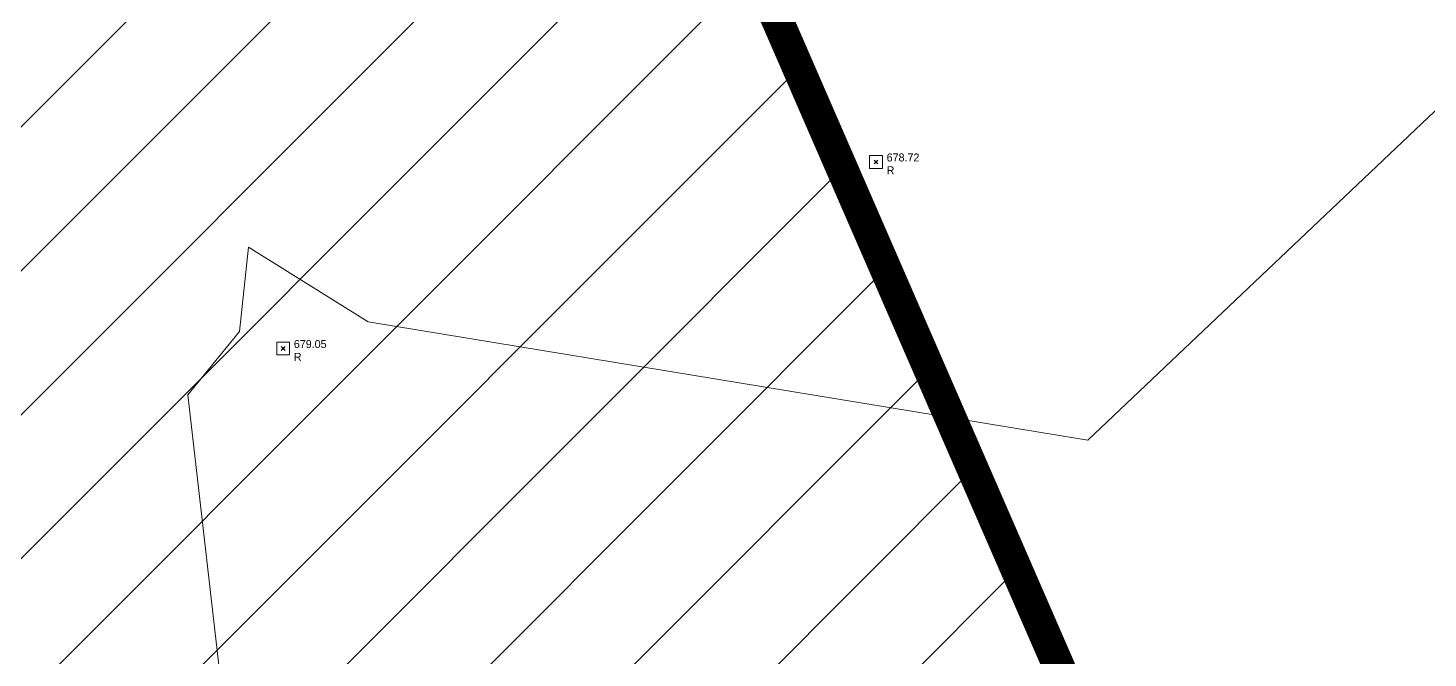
# Model space of a CAD drawing. Extents: x 350769 to 354978, y 6304672 to 6307963.
# Drawn here: x 352474.18 to 352496.04, y 6305757.03 to 6305766.86 of the extents above; entities that cross this region are included whole.
import ezdxf

# ---------------------------------------------------------------- set-up
doc = ezdxf.new("R2010")
doc.units = 0
doc.header["$PDMODE"] = 35
doc.header["$PDSIZE"] = 0.03
doc.linetypes.add('CONTINUOS', pattern=[0])
doc.linetypes.add('DASHDOT', pattern=[1, 0.5, -0.25, 0, -0.25])
doc.layers.get('0').update_dxf_attribs({"linetype": 'CONTINUOUS'})
doc.layers.get('Defpoints').update_dxf_attribs({"linetype": 'CONTINUOUS'})
for name, color, linetype in [('02_Geo ext_Acotamiento', 7, 'CONTINUOUS'), ('03_S2_Pav ext_Borde vereda', 7, 'CONTINUOUS'), ('C-TINN', 5, 'CONTINUOUS'), ('C-TOPO-MINR', 8, 'CONTINUOUS'), ('V-NODE-TEXT DIC 2012', 31, 'CONTINUOUS')]:
    doc.layers.add(name, color=color, linetype=linetype)
doc.layers.add('0_ASD_LINEA OFICIAL', color=253, linetype='DASHDOT', lineweight=20)
doc.layers.add('0_ASD_TOPOGRAFIA_ELEMENTOS', color=7, linetype='CONTINUOS', lineweight=5, true_color=0xbdbdbd)
doc.styles.add('ROMANS', font='romans.shx', dxfattribs={"width": 0.65})
doc.dimstyles.new('Principal', dxfattribs={"dimscale": 0, "dimtxt": 2, "dimasz": 2, "dimexe": 1, "dimexo": 1, "dimtad": 1, "dimrnd": 0.05, "dimzin": 1, "dimtxsty": 'ROMANS', "dimcen": 2.5, "dimclrt": 2, "dimaunit": 2, "dimadec": 0, "dimazin": 0, "dimtfac": 1, "dimtmove": 0, "dimatfit": 3, "dimfxl": 1, "dimfxlon": 1, "dimarcsym": 0})

# ---------------------------------------------------------------- blocks, each defined once
blk = doc.blocks.new('*D1236')
at = {"layer": '02_Geo ext_Acotamiento', "color": 0, "lineweight": -2, "transparency": 16777216}
blk.add_line((352474.0451364769, 6305972.496012908), (352473.118785715, 6305978.179346178), dxfattribs=at)
at = {"layer": '02_Geo ext_Acotamiento', "color": 0, "transparency": 16777216}
blk.add_solid([(352473.2832816129, 6305978.206158067), (352472.954289817, 6305978.152534289), (352472.9579143815, 6305979.166321564)], dxfattribs=at)
at = {"layer": 'Defpoints', "color": 0, "transparency": 16777216}
for p in [(352472.9579143815, 6305979.166321564), (352596.0415848349, 6305224.025236828)]:
    blk.add_point(p, dxfattribs=at)
at = {"layer": '02_Geo ext_Acotamiento', "color": 2, "transparency": 16777216, "insert": (352474.5820595946, 6305974.84452452), "char_height": 1, "attachment_point": 5, "rotation": 279.2574751368675, "style": 'ROMANS'}
blk.add_mtext('R765,10', dxfattribs=at)
blk = doc.blocks.new('A$C27410629')
at = {"true_color": 0x136734, "transparency": 33554559}
h = blk.add_hatch(dxfattribs=at)
h.set_pattern_fill('ANSI31', color=116, scale=0.5)
h.set_pattern_definition([(45, (-8759.562515186517, -519.1035735587502), (-1.122532015133644, 1.122532015133644), [])])
h.paths.add_polyline_path([(137.5068959888558, 1252.464406617455, 0.1176268807227723), (109.8147584422568, 1254.193915082657, 0.06692451075002814), (94.44469839795602, 1249.334472017372, 0.3153492887079504), (64.30173641118381, 1196.270282113329, 0.02268268711599586), (65.7292635223912, 1185.310127003227), (112.3603922077091, 1218.953454515778), (153.4782689701005, 1161.962272479494), (172.1053089193083, 1139.480769404351), (187.9579650288579, 1141.807885415954), (193.565073162812, 1120.465553675225), (224.197974734232, 1050.129297271156), (250.6203797236194, 989.4787086543838), (268.1526288855184, 972.7353945672494, 7.254700715645028e-06), (291.4898137452492, 983.2987389690225), (238.1945199318034, 1105.633967029937), (205.2934048173047, 1181.112163638985), (177.0531538182076, 1197.651557407602)])
at = {"layer": '0_ASD_LINEA OFICIAL', "ltscale": 8, "const_width": 0.5}
for points in [[(250.6203797236194, 989.4787086543838), (268.1526288854875, 972.7353945673531, 7.254700715664111e-06), (291.4898137452146, 983.2987389692971), (291.4898137452146, 983.2987389692971), (238.1945199318034, 1105.633967029937), (205.2934048173047, 1181.112163638985), (177.0531538182076, 1197.651557407602), (137.6146324061954, 1252.315079214)], [(329.8150799274445, 1226.935406510711), (341.2203054375386, 1148.869108198814), (238.1945199317815, 1105.633967030124), (291.4898137451928, 983.2987389694845), (321.9777186070569, 995.4464620913477), (326.4540963422405, 996.5325645556804), (296.0294186443425, 1064.505402681856), (308.0461575237678, 1069.694526371228), (363.6111070365623, 1093.688839217029), (361.4307297416417, 1107.62619051947), (353.4385792691864, 1158.713491797669), (341.9099523256627, 1227.807339492449, -0.04661829073242114), (405.4636274408804, 1246.359219314099), (405.0949720598292, 1249.329410421774)]]:
    blk.add_lwpolyline(points, format="xyb", dxfattribs=at)
blk = doc.blocks.new('TOPOGRAFIA')
at = {"layer": 'C-TINN', "color": 9, "linetype": 'Continuous', "lineweight": 0, "true_color": 0xbdbdbd}
for points, elevation in [([(390487.321, 6302764.668000001), (390487.321, 6302764.868), (390487.5209999999, 6302764.868), (390487.5209999999, 6302764.668000001), (390487.321, 6302764.668000001)], 678.725), ([(390478.064, 6302761.757), (390478.064, 6302761.956999999), (390478.264, 6302761.956999999), (390478.264, 6302761.757), (390478.064, 6302761.757)], 679.046)]:
    blk.add_lwpolyline(points, dxfattribs=dict(at, elevation=elevation))
for p in [(390487.421, 6302764.768, 678.725), (390478.164, 6302761.857, 679.046)]:
    blk.add_point(p, dxfattribs=at)
at = {"layer": 'C-TOPO-MINR', "color": 9, "linetype": 'Continuous', "lineweight": 0, "true_color": 0xbdbdbd, "elevation": 679}
blk.add_lwpolyline([(390477.480049763, 6302762.125751184), (390476.6745095057, 6302761.133068441), (390477.280372093, 6302755.87860465), (390478.8794074074, 6302751.814222222), (390484.2313370945, 6302754.041843442), (390485.98178223, 6302754.434019164), (390493.4368764205, 6302755.975639204), (390499.2626135402, 6302757.907863188), (390502.9847571669, 6302759.155758853), (390506.9578078602, 6302761.009454148), (390502.3218688046, 6302763.254956268), (390498.3928333333, 6302766.830833334), (390496.9426715867, 6302766.315867159), (390490.72815, 6302760.42685), (390479.4905482866, 6302762.274152648), (390477.625064, 6302763.441424), (390477.480049763, 6302762.125751184)], dxfattribs=at)
at = {"layer": 'V-NODE-TEXT DIC 2012', "color": 9, "lineweight": 0, "true_color": 0xbdbdbd}
for p in [(390487.421, 6302764.768), (390478.164, 6302761.857)]:
    blk.add_point(p, dxfattribs=at)
for s, p in [('678.72', (390487.5877893218, 6302764.776210678)), ('R', (390487.5877893218, 6302764.576210679)), ('679.05', (390478.3307893219, 6302761.865210677)), ('R', (390478.3307893219, 6302761.665210678))]:
    blk.add_text(s, height=0.125, dxfattribs=at).set_placement(p)

msp = doc.modelspace()

# ---------------------------------------------------------------- block references
at = {"layer": '03_S2_Pav ext_Borde vereda', "linetype": 'Continuous'}
msp.add_blockref('A$C27410629', (352203.9623478023, 6304761.713605438), dxfattribs=at)

# ---------------------------------------------------------------- dimensions: what is measured, and where the dimension line sits
at = {"layer": '02_Geo ext_Acotamiento'}
dim = msp.add_radius_dim(center=(352596.0415848349, 6305224.025236828), mpoint=(352472.9579143815, 6305979.166321564), dimstyle='Principal', override={"dimaunit": 0, "dimfxl": 0.22, "dimarcsym": 1}, dxfattribs=at)
dim.commit()
dim.dimension.update_dxf_attribs({"geometry": '*D1236', "text_midpoint": (352473.6861444369, 6305974.698495483), "dimtype": 164})

# ---------------------------------------------------------------- next in the draw order: block references
at = {"layer": '0_ASD_TOPOGRAFIA_ELEMENTOS', "color": 30, "true_color": 0xf26507}
msp.add_blockref('TOPOGRAFIA', (-38000, 3000), dxfattribs=at)

doc.saveas('drawing.dxf')
